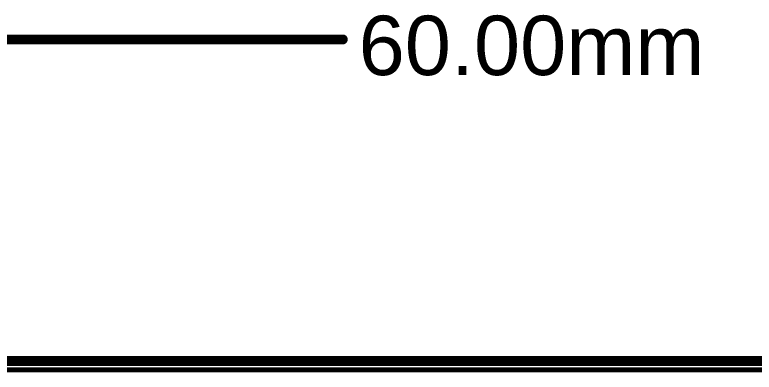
# Model space of a CAD drawing. Header units: inches. Extents: x -10 to 344, y -7 to 75.
# Drawn here: x 15.82 to 34.79, y 29.72 to 38.88 of the extents above; entities that cross this region are included whole.
import ezdxf

# ---------------------------------------------------------------- set-up
doc = ezdxf.new("R2010")
doc.units = ezdxf.units.IN
for name, color, linetype in [('Board Outline', 216, 'Continuous'), ('Dimensions', 6, 'Continuous'), ('Top Overlay', 2, 'Continuous')]:
    doc.layers.add(name, color=color, linetype=linetype)
doc.styles.add('Arial', font='', dxfattribs={"height": 0.2})
doc.styles.get('Arial').set_extended_font_data('Arial')

# ---------------------------------------------------------------- blocks, each defined once
blk = doc.blocks.new('P822601_116')
at = {"layer": 'Top Overlay'}
blk.add_lwpolyline([(-21.55, 4.325, 0.127, 0.127, 0), (21.05, 4.325, 0.127, 0.127, 0)], format="xyseb", dxfattribs=at)

msp = doc.modelspace()

# ---------------------------------------------------------------- linework, layer by layer
at = {"layer": 'Board Outline'}
msp.add_lwpolyline([(0, 30, 0.254, 0.254, 0), (60, 30, 0.254, 0.254, 0)], format="xyseb", dxfattribs=at)
at = {"layer": 'Dimensions'}
msp.add_lwpolyline([(0, 38.252, 0.254, 0.254, 0), (24.236, 38.252, 0.254, 0.254, 0)], format="xyseb", dxfattribs=at)
msp.add_lwpolyline([(24.172, 38.252, 0.127, 0.127, 1), (24.299, 38.252, 0.127, 0.127, 1)], format="xyseb", close=True, dxfattribs=at)

# ---------------------------------------------------------------- block references
msp.add_blockref('P822601_116', (34.174, 25.454))

# ---------------------------------------------------------------- texts
at = {"layer": 'Dimensions', "style": 'Arial'}
msp.add_text('60.00mm', height=1.524, dxfattribs=at).set_placement((24.642, 37.338))

doc.saveas('drawing.dxf')
